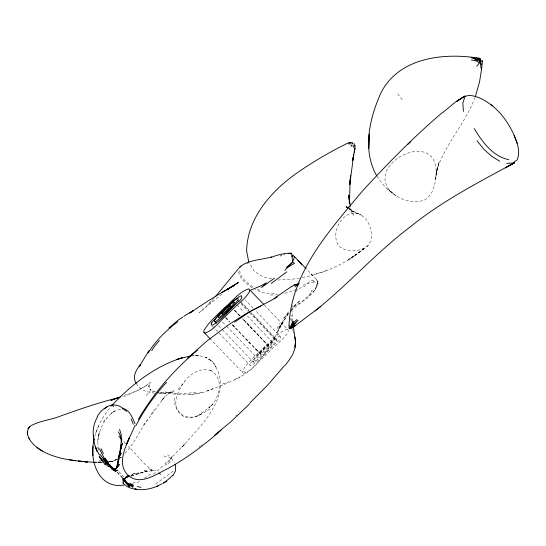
<?xml version="1.0" encoding="UTF-8"?>
<svg xmlns="http://www.w3.org/2000/svg" width="546" height="546" viewBox="0 0 546 546"><rect width="100%" height="100%" fill="white"/><g stroke="black" fill="none" stroke-linecap="round" stroke-linejoin="round"><path stroke-width="0.41" stroke-dasharray="2.73 2.05" d="M167.52 461.513L171.13 461.616L168.421 463.336L164.953 463.506L171.205 458.933L171.205 458.033L174.29 462.551M352.088 146.635L352.088 144.99M291.851 309.261L292.676 322.44M174.624 398.034C173.594 406.026 178.132 414.707 185.899 417.444C195.038 419.485 203.132 412.79 210.654 408.613M260.183 354.122L263.343 350.198L267.021 346.819L268.83 345.823L268.864 346.492L267.683 347.87L260.381 354.286L246.655 339.953M171.205 458.933L171.116 456.183L167.486 454.804M292.083 306.948L292.24 305.405M475.122 97.311C465.615 122.795 445.945 143.216 437.155 169.076L439.209 161.575L435.899 174.529L437.544 167.458C435.114 179.04 435.913 193.052 424.474 200.129C405.139 206.572 386.206 191.53 376.638 175.675M294.014 348.136L294.192 346.601M351.433 144.062L351.351 143.393L349.29 143.707M436.964 170.229L435.258 179.839L436.507 172.85M97.434 441.421L99.345 432.207L97.85 442.089L98.389 450.948M291.277 310.708C300.334 301.412 315.916 295.952 317.765 281.518L316.837 279.852L306.047 268.625M222.358 329.654L253.208 361.943L254.088 362.148C262.36 355.753 270.946 348.239 276.938 339.769L251.331 312.694M94.895 436.193C97.802 424.877 104.088 414.783 111.493 405.869M98.348 436.479C100.901 426.371 105.883 416.871 114.715 410.954L111.084 413.356C114.749 410.612 119.438 408.865 124.051 409.616M296.396 291.612L297.898 287.797M95.782 432.93L98.963 424.918M295.386 285.142L294.779 286.643L297.536 284.78M295.263 287.148L295.632 286.281M350.989 146.854L351.822 144.97M309.377 296.069L312.196 290.329C307.644 298.191 300.047 303.303 292.219 307.48M317.997 283.934L315.206 289.353L317.765 281.518L317.997 283.934L316.837 279.852L311.568 280.378L306.756 283.715L301.201 285.954M302.429 277.491C324.979 273.184 346.184 263.438 363.875 248.799C373.833 243.543 372.556 230.18 367.663 221.812C363.772 214.462 355.118 212.906 348.757 208.497M276.945 328.665L280.132 323.293M312.838 292.827L316.387 287.094M288.39 313.486C276.303 332.978 267.485 355.166 249.795 370.577C237.49 380.337 222.024 385.155 207.555 390.834L214.189 388.179M171.342 457.186L170.372 458.674L185.217 443.611L181.545 447.563C200.6 425.9 234.903 394.335 213.8 363.595L215.984 367.055C212.148 358.012 201.631 354.675 192.506 355.876M150.962 414.673L154.32 409.575M288.111 313.984L278.364 328.842L282.118 323.034L276.733 332.951L285.558 316.066L289.1 310.913M143.625 425.081L147.372 419.888M291.311 309.568L295.475 304.661L300.225 300.389L291.878 308.06M350.559 146.089L351.474 144.888M197.215 415.997L205.173 410.544L212.967 404.122L208.797 408.012C219.826 398.908 224.904 378.89 210.626 370.277L211.93 371.021C195.018 364.339 179.996 383.353 176.378 398.143C172.57 414.626 189.476 422.201 202.122 413.54M178.187 389.475L184.555 381.674M283.388 318.359L288.793 312.674M214.53 297.625L208.429 304.183L199.365 312.592L223.621 292.731M124.829 453.371L129.341 448.362L134.964 440.165L142.854 426.453L164.756 396.553L161.357 400.921L169.11 392.758L168.653 393.072L174.106 390.813L167.595 393.127L173.027 392.485L161.596 393.086L157.344 392.499L165.766 393.106L159.425 392.929M146.246 395.577L149.952 391.311L150.525 389.892L149.242 387.162L149.119 383.899L148.71 386.704L150.266 382.036C142.622 389.701 131.75 392.513 121.915 396.294M208.429 304.183L212.81 299.699M103.208 421.758L106.879 418.045M153.378 474.228L161.52 467.028L168.421 463.336M173.287 471.116L154.443 484.923M235.776 415.738L236.978 414.687M200.914 445.604L202.211 444.615M198.956 447.092L200.266 446.102M130.965 475.696L134.664 473.075L130.235 475.58M368.386 245.25C360.442 252.027 347.352 252.975 339.1 246.219C328.76 233.012 344.185 205.726 361.234 215.09L352.545 211.609L357.453 213.493M144.39 478.214L152.218 472.938M351.344 257.767L356.647 254.211L347.392 260.34L356.647 254.211M209.794 338.424L243.584 373.437C251.972 370.768 257.207 362.564 263.732 356.982A134.398 38.691 -43.7 0 1 269.956 350.969C275.942 344.567 283.824 339.564 288.138 331.77L288.111 330.153L287.394 329.163L264.319 305.016M281.736 255.255L280.398 256.094L284.794 254.45M146.683 385.367L136.186 391.264L123.86 396.703M276.583 339.086L275.491 339.127C267.103 345.345 258.859 352.532 252.941 361.152L253.208 361.943M136.985 482.787L139.885 481.101M120.147 457.855L121.444 457.125L118.441 458.565M117.097 459.275L113.281 461.042L109.227 461.507L113.199 461.077L117.731 458.906L113.199 461.077L109.609 461.609M118.475 458.551L121.444 457.125M348.792 144.554L350.621 143.714M234.65 379.299L240.144 376.801M132.685 483.333L135.927 481.92M305.903 285.776L297.338 289.203M131.224 476.03L143.96 471.744L155.617 470.488M222.447 384.07L228.719 381.661M131.163 476.037L143.571 472.194L148.157 471.334L143.059 470.843L147.284 470.509M296.58 289.503L284.848 293.448M314.469 274.406L328.207 270.052M208.702 390.417C192.738 397.208 175.382 393.257 158.709 393.495M306.756 283.715L311.978 282.432L315.677 282.343L311.568 280.378M246.696 263.807L248.171 263.459M201.877 392.492L194.936 393.966L187.933 394.594M299.488 278.071L292.363 279.17L278.139 280.016M143.571 472.194L133.702 473.716L139.319 473.553M109.405 461.636L113.281 461.042M196.069 392.069C185.183 394.198 173.935 393.864 163.111 391.509M107.303 461.779L112.374 461.199L109.5 461.486M109.248 461.554L112.374 461.199M109.234 461.479L113.199 461.077M287.394 329.163C277.757 332.186 271.219 341.407 263.52 347.713C256.129 355.173 247.597 361.964 242.356 371.191L242.54 372.713M278.05 294.826L270.427 295.058M101.29 462.046L95.059 462.141M100.519 462.278L94.758 462.312M190.943 355.917L199.549 355.76L193.018 355.794M101.604 462.107L96.519 462.169L102.955 462.134M274.194 293.516C267.656 293.605 260.879 292.731 255.159 289.332M93.605 462.114L102.068 462.128M154.791 393.14C147.713 392.499 139.619 390.083 136.159 383.278M151.993 470.563L150.655 470.359L153.603 470.823C143.509 465.015 137.019 454.265 128.371 446.532M226.679 326.303L257.378 358.074C263.076 353.869 268.898 348.628 273.014 342.908L246.69 315.138M163.629 455.985L169.786 457.295M271.553 278.822L263.261 277.088L254.272 271.328L249.167 262.626M155.583 391.932L153.276 391.332L149.768 389.086L153.453 391.564M257.453 289.346L261.998 291.038M99.27 460.223L100.505 460.742M148.785 468.714L153.603 470.823M219.199 333.183L250.594 365.752C261.479 360.012 269.001 348.669 278.494 340.772A5.051 1.454 -43.7 0 0 280.48 337.51L280.153 336.35L255.487 310.538M252.327 287.831C246.232 283.811 239.162 278.624 238.445 270.755M348.682 208.517L353.173 211.65L349.624 208.374M252.825 286.882C247.434 282.814 240.349 278.132 239.721 270.802M280.153 336.35L279.723 336.022C268.12 342.922 257.739 353.439 249.72 364.366L250.082 365.513M389.455 190.52L393.386 193.571L387.401 188.916M396.232 195.994C355.548 167.984 438.684 123.71 436.206 174.727M122.686 477.62L117.028 471.751M254.47 359.971L255.842 361.261M243.693 371.021L245.748 372.986M118.912 471.614L124.065 477.422M268.475 345.816L251.57 328.296M272.898 342.56L272.659 342.322C266.462 345.884 260.899 351.576 256.688 357.405L256.995 358.019M241.38 303.16L248.819 310.735M311.691 274.72L312.257 275.293L309.739 272.734M241.073 303.733L248.396 311.281M122.277 477.832L116.721 472.078M226.024 317.868L227.273 319.157M252.778 360.804L254.088 362.148M250.553 312.524L275.491 339.127M212.462 326.153L218.714 332.685M268.83 345.823L242.649 318.461M234.016 310.032L239.626 315.861M247.201 323.73L249.078 325.682M249.577 326.296L251.447 328.242M248.956 342.349L249.775 343.202L247.904 341.25M253.085 308.026L245.4 300M237.073 305.084L243.939 312.257M242.212 318.523L246.58 323.075M225.334 317.649L229.675 322.188M234.022 326.733L234.65 327.382M247.283 340.602L231.538 324.133M240.561 301.433L249.181 310.442M249.686 312.626L276.624 341.032M240.165 315.854L233.961 309.37M239.721 315.922L234.166 310.073M268.864 346.492L242.745 319.117M260.845 354.183L232.166 324.269M222.556 321.99L225.307 324.87M125.594 443.625L121.765 439.318M233.599 326.283L232.978 325.634L233.401 326.085M218.502 325.607L221.075 328.31M225.983 317.731L229.689 321.662M256.504 349.768L255.269 348.444M257.118 350.423L258.347 351.754M258.961 352.423L259.582 353.085M397.706 93.837L402.975 100.655M348.225 206.47L353.46 215.26L351.706 211.534L350.43 206.961M97.7 447.461L98.771 451.064M292.629 328.665L293.045 330.883M293.188 331.627L293.468 333.108M291.544 321.301L291.1 315.26M349.658 207.521L349.788 209.179L349.699 207.753M290.144 317.949L290.179 320.229M363.875 248.799L355.337 255.071L363.875 248.799M110.988 461.411L109.439 461.561L110.988 461.411M210.893 360.592L205.781 357.248L212.742 361.814L210.893 360.592"/><path stroke-width="0.82" d="M121.608 440.41L121.144 434.425L119.601 429.374M123.976 485.073C98.253 489.4 88.67 459.507 94.178 439.4M92.929 455.541L93.011 446.423M349.74 184.739L353.719 154.559L352.573 160.804L354.975 148.089L354.975 145.256L354.62 146.028M221.621 313.397C223.061 314.23 230.501 307.057 229.893 305.46L222.652 312.005L221.621 313.397L222.249 314.039M295.147 347.352L295.488 341.23L293.352 326.726M350.075 180.405L349.495 203.365M295.488 341.23L295.106 347.079L295.502 342.062L294.895 336.916M117.984 462.162L118.264 458.285L122.495 443.161L120.386 447.952L119.779 453.139L118.264 458.285L121.164 453.33C117.349 458.606 118.107 465.363 115.097 470.727L116.107 471.478L113.268 470.27M349.733 184.582L350.498 175.232M121.608 438.786L120.386 447.952L120.994 445.802M93.932 462.305C76.481 461.083 57.978 459.766 42.397 451.092C34.296 446.86 21.014 433.988 31.013 425.668C40.056 420.789 50.601 419.922 60.121 416.229C79.443 409.22 98.887 402.559 118.851 397.57L110.872 400.382L120.482 396.819M481.381 69.397L479.886 61.323L479.927 58.381C444.649 52.402 399.447 57.077 381.19 92.397C369.553 117.752 362.059 149.993 376.638 175.675M482.016 60.715L482.466 61.029L481.654 68.53L479.613 81.559L475.368 96.662M114.257 468.748L108.852 466.052L113.732 469.376L116.373 468.256L118.154 464.134L118.953 458.203L118.489 460.565M128.658 475.389L125.102 478.241L124.099 481.565L123.922 478.951L123.314 480.35L123.771 478.405M296.649 284.493L295.604 285.067L295.734 284.411L297.98 284.077L296.86 285.401L299.065 283.04L297.038 285.688L298.539 283.981L297.42 286.09M353.398 156.292L353.719 154.559M354.177 152.307L354.975 148.089M289.796 327.416L289.441 328.917L289.871 327.293L291.632 327.962L293.489 326.658M215.486 321.771C223.758 315.376 232.343 307.862 238.336 299.392L237.981 298.71L236.889 298.751C228.501 304.968 220.256 312.155 214.339 320.775L214.605 321.567L215.486 321.771L216.755 323.123M119.779 453.139L121.226 447.959M464.653 97.529L462.831 103.18L463.431 111.343M476.87 66.209L479.388 62.81L479.886 61.323L480.978 60.572L476.248 57.726M288.172 267.021L294.526 263.377L292.588 262.203L292.069 256.818L292.772 254.757L294.444 257.125L292.588 262.203L284.841 270.413M290.684 326.972L293.059 321.253L290.684 326.972L293.762 322.652L296.778 319.594M295.052 347.911L292.881 354.033L289.319 359.937L285.149 365.349M353.235 147.331L354.156 145.011L354.354 143.851L353.958 143.734M116.776 467.301L118.154 464.134M125.075 480.889L127.744 483.845L128.979 486.691C127.532 484.22 123.014 481.374 125.027 478.214M289.564 327.9L289.871 327.293L290.82 327.45L298.102 320.106L291.632 327.962L290.254 328.624L293.762 322.652L290.008 327.252M97.529 416.939C93.27 423.757 92.294 432.132 93.885 439.933L93.557 435.066C93.346 442.123 95.502 449.085 99.454 454.914M135.026 425.402L126.699 444.089L129.211 438.022C124.577 449.092 117.724 463.909 127.198 474.385M173.171 475.279L175.45 471.027L175.58 465.915L175.061 464.571M135.92 425.675C144.103 409.93 154.545 395.379 166.544 382.323M138.329 419.376C153.76 393.004 174.044 369.628 197.556 350.157M148.191 353.03C155.624 340.574 166.373 330.33 177.887 321.649M151.72 350.628L155.173 345.461L159.425 340.492M149.017 350.532L139.264 366.557L140.65 364.359C136.364 369.512 131.845 376.685 136.159 383.278M97.168 416.516L100.314 412.087L103.788 408.817L107.357 406.572M284.452 365.697L267.676 385.06L249.522 403.337M116.373 468.256L119.342 464.55L116.127 468.857L113.732 469.376L115.097 470.727L117.718 470.27L115.097 470.727L111.172 468.748M238.479 268.639L215.547 296.478M352.088 144.069L352.839 143.195L352.593 142.772C347.822 141.571 343.605 145.816 339.38 147.324C325.402 154.73 311.766 162.797 298.723 171.758C272.311 189.851 247.358 217.301 246.621 250.948L248.737 261.896M111.985 405.268C131.531 384.671 155.037 366.107 182.514 357.719L176.706 359.418M289.032 325.737C290.991 272.509 329.736 230.262 362.059 191.462C387.039 164.196 412.96 137.66 441.1 113.643C450.143 107.501 457.882 97.645 468.877 95.373C477.607 95.83 485.633 100.471 492.28 105.863M172.98 475.211L166.264 481.074M249.256 404.231L230.726 421.881L214.571 435.196M297.27 284.391L296.219 285.421L297.98 284.077M187.455 358.285L207.05 340.922L228.433 324.938L245.284 314.073L272.242 299.822L291.161 286.752M239.08 268.079L241.114 266.148M407.569 144.635L410.851 141.591M168.878 328.037L178.105 320.168L182.965 316.987M290.82 327.45L294.901 323.839M239.742 267.021C248.539 259.609 261.097 260.067 271.683 256.92M221.13 430.105C204.764 444.615 187.23 457.957 168.018 468.482C156.142 474.01 139.81 486.582 127.709 474.863M286.295 267.588L292.588 262.203M293.366 327.238L295.55 325.375L292.772 327.709M315.097 310.94C348.341 284.289 376.726 252.081 410.845 226.426C442.499 200.791 478.849 182.193 514.448 162.817L505.364 167.827L514.448 162.817M271.253 283.449L286.834 271.833M227.327 289.783L228.562 288.807L227.266 289.728M320.932 306.313L294.813 326.023M104.573 408.913C109.343 403.59 117.711 403.897 122.898 408.374M274.542 278.112L261.473 287.53L266.257 282.883L261.138 285.77L249.843 290.458M274.174 298.99L277.068 296.908M234.568 322.133L251.474 310.729L260.995 305.972M227.334 289.701L238.404 282.459L209.528 299.966L189.742 313.022L193.659 310.387L183.879 316.216M125.969 477.156L128.597 475.361M294.901 284.589L296.198 284.568L295.734 284.411M162.653 483.701L166.748 481.142M163.623 482.719L165.609 481.49M291.407 286.705L295.14 284.425L295.823 284.582M125.314 477.607L129.498 475.996L126.01 477.34M221.608 292.636L234.016 285.572L226.672 289.653L227.784 289.011M348.628 143.318L350.45 142.41M156.552 486.445L161.643 483.954M482.466 61.029L479.886 61.323L471.102 57.494L475.866 58.586L471.724 57.289M478.412 58.326L479.927 58.381M158.047 485.94C150.771 488.936 142.643 490.69 134.821 489.039L136.357 489.168C131.224 489.066 126.044 486.67 122.679 482.848M270.98 257.419C277.498 254.866 284.316 253.003 291.387 253.235L292.069 256.818M294.396 285.21L295.243 284.951M178.528 358.879L190.165 356.06M288.459 253.617L291.387 253.235M126.092 477.047L129.736 476.569M475.859 59.883L479.798 59.569M506.756 163.425L512.79 162.967L517.096 159.937C520.932 151.262 516.905 141.967 513.506 133.872C508.169 122.509 500.655 112.066 490.622 104.395M81.511 461.445L87.285 461.936L78.508 461.111L87.285 461.936M69.349 459.691L75.525 460.708M137.21 486.568L141.039 487.285M471.416 59.958L476.16 60.845L479.388 62.81M508.736 159.657C492.704 156.368 482.145 141.762 474.208 128.542M122.741 408.36C129.846 409.814 132.316 417.861 135.019 423.635M114.783 469.164L112.346 468.038M133.545 485.135L129.88 483.422L133.401 486.363L127.491 483.033M105.685 463.022L110.067 465.363L112.449 467.506L105.685 463.022L102.088 459.52M158.77 473.136L160.667 474.269M499.788 161.227L492.151 156.572L484.22 149.679L476.945 140.663M124.42 479.408L125.812 482.78L124.638 480.105L127.744 483.845L132.896 487.346L130.187 484.418M348.095 208.053L346.109 206.722L347.392 207.617M42.397 451.092L37.114 447.515M203.958 332.357L205.009 333.08C213.39 330.412 218.632 322.208 225.15 316.632A134.398 38.691 -43.7 0 1 231.374 310.613C237.36 304.211 245.243 299.208 249.556 291.421L249.529 289.803L248.812 288.814C239.175 291.837 232.637 301.058 224.938 307.364C217.547 314.824 209.016 321.608 203.781 330.835L203.958 332.357L209.794 338.424M124.051 409.616L126.631 411.404M99.502 448.955L104.225 458.258L107.726 462.353L103.249 458.599L106.197 462.564L110.531 465.677L103.249 458.599L100.116 454.436M106.197 462.564L110.067 465.363M105.125 463.957L108.524 466.53M111.862 404.948L113.67 406.415M306.047 268.625L294.342 256.504M297.857 260.305L301.863 264.332M238.022 300.655L238.895 301.535M118.816 436.206L121.219 438.691M250.757 290.854L263.834 304.504M230.282 306.135L230.903 306.784M222.263 313.827L222.884 314.476M214.339 320.775L215.629 322.16M104.225 458.258L108.265 462.687L105.16 458.244M229.893 305.46L230.494 306.122M105.194 464.782L99.809 457.446M127.744 483.845L129.723 486.288M480.446 60.197L479.818 58.422M124.126 478.938L124.461 479.415M99.126 456.128L101.822 460.08L99.42 456.251M28.836 437.926L29.696 439.23M123.294 479.299L122.734 478.398L123.396 482.957M479.886 61.323L481.681 64.667M100.484 457.5L102.239 460.817M100.969 448.662L103.358 453.562M118.455 431.825L120.386 436.077L121.499 442.069M131.115 418.878L133.258 424.222M517.239 143.352L514.114 135.326M96.935 450.621L95.311 446.218L96.847 451.378M289.871 327.293L290.254 328.624M350.307 206.32L348.655 195.113L349.058 200.082M27.3 431.941L27.518 434.288M349.187 201.733L349.324 203.385M289.052 325.682L289.127 328.59M369.28 134.159L368.748 148.492L369.28 134.159M234.459 302.58C230.344 308.299 224.522 313.541 218.823 317.745L218.134 317.069C222.338 311.247 227.907 305.555 234.097 301.993L234.459 302.58M211.623 322.898L211.172 324.699L212.012 325.402C222.898 319.663 230.419 308.319 239.912 300.423A5.051 1.454 -43.7 0 0 241.898 297.154L241.141 295.666C229.661 302.191 220.161 312.79 211.623 322.898M28.918 427.525L28.003 428.828L29.429 426.856L28.918 427.525M461.008 98.594L456.797 101.351L465.158 95.939L461.008 98.594"/></g></svg>
